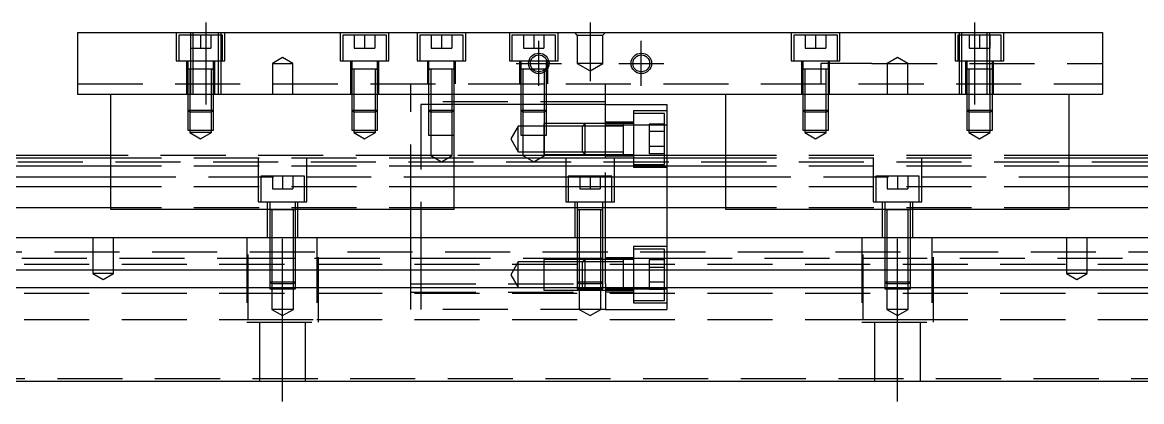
# Model space of a CAD drawing. Extents: x -20 to 870, y -280 to 102.
# Drawn here: x 209.2 to 427.6, y -243 to -169 of the extents above; entities that cross this region are included whole.
import ezdxf

# ---------------------------------------------------------------- set-up
doc = ezdxf.new("R2010")
doc.units = 0
doc.linetypes.add('CENTER', pattern=[50.8, 31.75, -6.35, 6.35, -6.35])
doc.linetypes.add('DASHED', pattern=[19.05, 12.7, -6.35])
doc.layers.get('0').update_dxf_attribs({"linetype": 'CONTINUOUS'})
doc.layers.add('CENTER', color=1, linetype='CENTER')

msp = doc.modelspace()

# ---------------------------------------------------------------- linework, layer by layer
at = {"color": 7, "linetype": 'CONTINUOUS'}
for p, q in [((220, -170.98), (220, -182.98)), ((220, -170.98), (420, -170.98)), ((420, -170.98), (420, -182.98)), ((311.500006, -178.08), (311.229838, -178.08)), ((220, -182.98), (420, -182.98)), ((226.5, -205.48), (226.5, -182.98)), ((293.5, -205.48), (293.5, -182.98)), ((323, -195.48), (323, -182.98)), ((346.5, -205.48), (346.5, -182.98)), ((413.5, -205.48), (413.5, -182.98)), ((323, -184.98), (335, -184.98)), ((335, -184.98), (335, -195.48)), ((226.5, -195.48), (0, -195.48)), ((226.5, -194.98), (28, -194.98)), ((346.5, -195.48), (293.5, -195.48)), ((346.5, -194.98), (335, -194.98)), ((583, -194.98), (413.5, -194.98)), ((640, -195.48), (413.5, -195.48)), ((226.5, -197.019608), (0, -197.019608)), ((346.5, -197.019608), (293.5, -197.019608)), ((640, -197.019608), (413.5, -197.019608)), ((0, -199.140392), (226.5, -199.140392)), ((293.5, -199.140392), (346.5, -199.140392)), ((413.5, -199.140392), (640, -199.140392)), ((226.5, -201.050532), (0, -201.050532)), ((346.5, -201.050532), (293.5, -201.050532)), ((640, -201.050532), (413.5, -201.050532)), ((226.5, -205.161934), (0, -205.161934)), ((346.5, -205.161934), (293.5, -205.161934)), ((640, -205.161934), (413.5, -205.161934)), ((293.5, -205.48), (226.5, -205.48)), ((413.5, -205.48), (346.5, -205.48)), ((0, -210.98), (640, -210.98)), ((0, -217.28), (640, -217.28)), ((0, -220.68), (640, -220.68)), ((0, -238.98), (640, -238.98))]:
    msp.add_line(p, q, dxfattribs=at)
at = {"color": 3, "linetype": 'DASHED'}
for p, q in [((239.25, -170.98), (239.25, -176.48)), ((248.25, -171.48), (239.75, -171.48)), ((239.75, -171.48), (239.75, -176.48)), ((242, -171.48), (242, -173.98)), ((242.000006, -170.98), (242.000006, -182.98)), ((242.5, -170.98), (242.5, -182.98)), ((244, -171.48), (244, -173.98)), ((246, -171.48), (246, -173.98)), ((247.5, -182.98), (247.5, -170.98)), ((247.999994, -182.98), (247.999994, -170.98)), ((248.25, -176.48), (248.25, -171.48)), ((248.75, -176.48), (248.75, -170.98)), ((271.25, -170.98), (271.25, -176.48)), ((280.25, -171.48), (271.75, -171.48)), ((271.75, -171.48), (271.75, -176.48)), ((274, -171.48), (274, -173.98)), ((276, -171.48), (276, -173.98)), ((278, -171.48), (278, -173.98)), ((280.25, -176.48), (280.25, -171.48)), ((280.75, -176.48), (280.75, -170.98)), ((286.25, -170.98), (286.25, -176.48)), ((295.25, -171.48), (286.75, -171.48)), ((286.75, -171.48), (286.75, -176.48)), ((289, -171.48), (289, -173.98)), ((291, -171.48), (291, -173.98)), ((293, -171.48), (293, -173.98)), ((295.25, -176.48), (295.25, -171.48)), ((295.75, -176.48), (295.75, -170.98)), ((304.25, -170.98), (304.25, -176.48)), ((313.25, -171.48), (304.75, -171.48)), ((304.75, -171.48), (304.75, -176.48)), ((307, -171.48), (307, -173.98)), ((309, -171.48), (309, -173.98)), ((311, -171.48), (311, -173.98)), ((313.25, -176.48), (313.25, -171.48)), ((313.75, -176.48), (313.75, -170.98)), ((317.5, -171.48), (317, -170.98)), ((317.5, -171.48), (317.5, -176.98)), ((317.5, -171.48), (322.5, -171.48)), ((322.5, -171.48), (323, -170.98)), ((322.5, -176.98), (322.5, -171.48)), ((359.25, -170.98), (359.25, -176.48)), ((368.25, -171.48), (359.75, -171.48)), ((359.75, -171.48), (359.75, -176.48)), ((362, -171.48), (362, -173.98)), ((364, -171.48), (364, -173.98)), ((366, -171.48), (366, -173.98)), ((368.25, -176.48), (368.25, -171.48)), ((368.75, -176.48), (368.75, -170.98)), ((391.25, -170.98), (391.25, -176.48)), ((400.25, -171.48), (391.75, -171.48)), ((391.75, -171.48), (391.75, -176.48)), ((392.000006, -170.98), (392.000006, -182.98)), ((392.5, -170.98), (392.5, -182.98)), ((394, -171.48), (394, -173.98)), ((396, -171.48), (396, -173.98)), ((397.5, -182.98), (397.5, -170.98)), ((397.999994, -182.98), (397.999994, -170.98)), ((398, -171.48), (398, -173.98)), ((400.25, -176.48), (400.25, -171.48)), ((400.75, -176.48), (400.75, -170.98)), ((242, -173.98), (244, -173.98)), ((244, -173.98), (246, -173.98)), ((274, -173.98), (276, -173.98)), ((276, -173.98), (278, -173.98)), ((289, -173.98), (291, -173.98)), ((291, -173.98), (293, -173.98)), ((307, -173.98), (309, -173.98)), ((309, -173.98), (311, -173.98)), ((362, -173.98), (364, -173.98)), ((364, -173.98), (366, -173.98)), ((394, -173.98), (396, -173.98)), ((396, -173.98), (398, -173.98)), ((239.25, -176.48), (248.75, -176.48)), ((241.25, -176.48), (241.25, -182.98)), ((241.5, -176.48), (241.5, -178.08)), ((246.5, -178.08), (246.5, -176.48)), ((246.75, -182.98), (246.75, -176.48)), ((260, -175.8253), (258, -176.98)), ((262, -176.98), (260, -175.8253)), ((271.25, -176.48), (280.75, -176.48)), ((273.25, -176.48), (273.25, -182.98)), ((273.5, -176.48), (273.5, -178.08)), ((278.5, -178.08), (278.5, -176.48)), ((278.75, -182.98), (278.75, -176.48)), ((286.25, -176.48), (295.75, -176.48)), ((288.25, -176.48), (288.25, -180.98)), ((288.5, -176.48), (288.5, -178.08)), ((293.5, -178.08), (293.5, -176.48)), ((293.75, -180.98), (293.75, -176.48)), ((304.25, -176.48), (313.75, -176.48)), ((306.25, -176.48), (306.25, -180.98)), ((306.5, -176.48), (306.5, -178.08)), ((311.5, -177.667386), (311.5, -176.48)), ((311.75, -180.98), (311.75, -176.48)), ((359.25, -176.48), (368.75, -176.48)), ((361.25, -176.48), (361.25, -182.98)), ((361.5, -176.48), (361.5, -178.08)), ((366.5, -178.08), (366.5, -176.48)), ((366.75, -182.98), (366.75, -176.48)), ((380, -175.8253), (378, -176.98)), ((382, -176.98), (380, -175.8253)), ((391.25, -176.48), (400.75, -176.48)), ((393.25, -176.48), (393.25, -182.98)), ((393.5, -176.48), (393.5, -178.08)), ((398.5, -178.08), (398.5, -176.48)), ((398.75, -182.98), (398.75, -176.48)), ((241.5, -178.075), (241.5, -178.08)), ((246.5, -178.08), (241.5, -178.08)), ((241.5, -178.08), (241.5, -178.085)), ((241.5, -178.08), (241.5, -182.97998)), ((241.9, -178.08), (241.9, -182.97998)), ((246.1, -182.97998), (246.1, -178.08)), ((246.242602, -178.08), (246.5, -178.08)), ((246.5, -178.08), (246.5, -178.075)), ((246.5, -178.085), (246.5, -178.08)), ((246.5, -182.97998), (246.5, -178.08)), ((258, -176.98), (260, -176.98)), ((258, -176.98), (258, -182.98)), ((260, -176.98), (262, -176.98)), ((262, -182.98), (262, -176.98)), ((273.5, -178.075), (273.5, -178.08)), ((278.5, -178.08), (273.5, -178.08)), ((273.5, -178.08), (273.5, -178.085)), ((273.5, -178.08), (273.5, -182.97998)), ((273.9, -178.08), (273.9, -182.97998)), ((278.1, -182.97998), (278.1, -178.08)), ((278.242602, -178.08), (278.5, -178.08)), ((278.5, -178.08), (278.5, -178.075)), ((278.5, -178.085), (278.5, -178.08)), ((278.5, -182.97998), (278.5, -178.08)), ((288.5, -178.075), (288.5, -178.08)), ((288.5, -178.08), (288.757448, -178.08)), ((293.5, -178.08), (288.5, -178.08)), ((288.5, -178.08), (288.5, -180.97998)), ((288.5, -178.08), (288.5, -178.085)), ((288.9, -178.08), (288.9, -186.48)), ((292.5, -178.075), (292.5, -178.08)), ((292.5, -178.08), (292.5, -178.085)), ((293.1, -186.48), (293.1, -178.08)), ((293.5, -178.08), (293.5, -178.075)), ((293.5, -180.97998), (293.5, -178.08)), ((293.5, -178.085), (293.5, -178.08)), ((306.5, -178.075), (306.5, -178.08)), ((311.5, -178.08), (306.5, -178.08)), ((306.5, -178.08), (306.5, -178.085)), ((306.5, -178.08), (306.5, -180.97998)), ((306.9, -178.08), (306.9, -186.48)), ((311.1, -186.48), (311.1, -178.08)), ((311.242602, -178.08), (311.5, -178.08)), ((311.5, -178.08), (311.5, -177.667386)), ((311.5, -178.08), (311.5, -178.075)), ((311.5, -178.085), (311.5, -178.08)), ((311.5, -178.302876), (311.5, -178.08)), ((311.5, -180.97998), (311.5, -178.302876)), ((322.5, -176.98), (317.5, -176.98)), ((317.5, -176.98), (320, -178.423376)), ((320, -178.423376), (322.5, -176.98)), ((361.5, -178.075), (361.5, -178.08)), ((366.5, -178.08), (361.5, -178.08)), ((361.5, -178.08), (361.5, -178.085)), ((361.5, -178.08), (361.5, -182.97998)), ((361.9, -178.08), (361.9, -186.48)), ((365, -176.98), (365, -180.98)), ((375, -176.98), (365, -176.98)), ((366.1, -186.48), (366.1, -178.08)), ((366.5, -178.08), (366.5, -178.075)), ((366.5, -178.085), (366.5, -178.08)), ((366.5, -182.97998), (366.5, -178.08)), ((375, -176.98), (420, -176.98)), ((378, -176.98), (380, -176.98)), ((378, -176.98), (378, -182.98)), ((380, -176.98), (382, -176.98)), ((382, -182.98), (382, -176.98)), ((393.5, -178.075), (393.5, -178.08)), ((398.5, -178.08), (393.5, -178.08)), ((393.5, -178.08), (393.5, -182.97998)), ((393.5, -178.08), (393.5, -178.085)), ((393.9, -178.08), (393.9, -186.48)), ((398.1, -186.48), (398.1, -178.08)), ((398.5, -178.08), (398.5, -178.075)), ((398.5, -182.97998), (398.5, -178.08)), ((398.5, -178.085), (398.5, -178.08)), ((220, -180.98), (420, -180.98)), ((285, -182.98), (285, -180.98)), ((288.5, -180.98), (288.5, -182.98)), ((288.500006, -180.98), (288.500006, -182.98)), ((293.499994, -182.98), (293.499994, -180.98)), ((293.5, -182.98), (293.5, -180.98)), ((306.5, -180.98), (306.5, -182.98)), ((306.500006, -180.98), (306.500006, -182.98)), ((306.9, -180.98), (311.1, -180.98)), ((311.499994, -182.98), (311.499994, -180.98)), ((311.5, -182.98), (311.5, -180.98)), ((323, -182.98), (323, -180.98)), ((241.5, -182.98), (241.5, -186.08)), ((241.500006, -182.98), (241.500006, -186.080006)), ((241.9, -182.98), (241.9, -186.48)), ((246.1, -186.48), (246.1, -182.98)), ((246.499994, -186.080006), (246.499994, -182.98)), ((246.5, -186.08), (246.5, -182.98)), ((273.5, -182.98), (273.5, -186.08)), ((273.500006, -182.98), (273.500006, -186.080006)), ((273.9, -182.98), (273.9, -186.48)), ((278.1, -186.48), (278.1, -182.98)), ((278.499994, -186.080006), (278.499994, -182.98)), ((278.5, -186.08), (278.5, -182.98)), ((285, -205.48), (285, -182.98)), ((288.5, -182.98), (288.5, -186.08)), ((288.500006, -182.98), (288.500006, -186.080006)), ((293.499994, -186.080006), (293.499994, -182.98)), ((293.5, -186.08), (293.5, -182.98)), ((306.5, -182.98), (306.5, -186.08)), ((306.500006, -182.98), (306.500006, -186.080006)), ((311.499994, -186.080006), (311.499994, -182.98)), ((311.5, -186.08), (311.5, -182.98)), ((361.5, -182.98), (361.5, -186.08)), ((361.500006, -182.98), (361.500006, -186.080006)), ((366.499994, -186.080006), (366.499994, -182.98)), ((366.5, -186.08), (366.5, -182.98)), ((393.5, -182.98), (393.5, -186.08)), ((393.500006, -182.98), (393.500006, -186.080006)), ((398.499994, -186.080006), (398.499994, -182.98)), ((398.5, -186.08), (398.5, -182.98)), ((323, -184.48), (285, -184.48)), ((287, -184.98), (287, -203.98)), ((288.5, -184.98), (287, -184.98)), ((288.9, -184.98), (288.5, -184.98)), ((292.5, -184.98), (288.9, -184.98)), ((292.9, -184.98), (292.5, -184.98)), ((293.1, -184.98), (292.9, -184.98)), ((293.5, -184.98), (293.1, -184.98)), ((297.1, -184.98), (293.5, -184.98)), ((297.5, -184.98), (297.1, -184.98)), ((306.5, -184.98), (297.5, -184.98)), ((306.9, -184.98), (306.5, -184.98)), ((311.1, -184.98), (306.9, -184.98)), ((311.5, -184.98), (311.1, -184.98)), ((312.5, -184.98), (311.5, -184.98)), ((323, -184.98), (312.5, -184.98)), ((241.5, -186.08), (246.5, -186.08)), ((241.5, -186.08), (241.9, -186.48)), ((241.500006, -186.08002), (241.500006, -189.98)), ((246.1, -186.48), (241.9, -186.48)), ((241.9, -186.48002), (241.9, -189.98)), ((246.1, -186.48), (246.5, -186.08)), ((246.1, -189.98), (246.1, -186.48002)), ((246.499994, -189.98), (246.499994, -186.08002)), ((273.5, -186.08), (278.5, -186.08)), ((273.5, -186.08), (273.9, -186.48)), ((273.500006, -186.08002), (273.500006, -189.98)), ((278.1, -186.48), (273.9, -186.48)), ((273.9, -186.48002), (273.9, -189.98)), ((278.1, -186.48), (278.5, -186.08)), ((278.1, -189.98), (278.1, -186.48002)), ((278.499994, -189.98), (278.499994, -186.08002)), ((288.5, -186.08), (293.499994, -186.08)), ((288.5, -186.08), (288.9, -186.48)), ((288.500006, -186.08002), (288.500006, -190.98)), ((293.1, -186.48), (288.9, -186.48)), ((288.9, -186.48002), (288.9, -190.98)), ((292.9, -186.48), (292.500006, -186.48)), ((293.1, -186.48), (293.5, -186.08)), ((293.1, -190.98), (293.1, -186.48002)), ((293.499994, -186.48), (293.499994, -186.08002)), ((293.499994, -189.98), (293.499994, -186.48)), ((306.5, -186.08), (311.5, -186.08)), ((306.5, -186.08), (306.9, -186.48)), ((306.500006, -186.08002), (306.500006, -190.98)), ((311.1, -186.48), (306.9, -186.48)), ((306.9, -186.48002), (306.9, -190.98)), ((311.1, -186.48), (311.5, -186.08)), ((311.1, -190.98), (311.1, -186.48002)), ((311.499994, -190.98), (311.499994, -186.08002)), ((328.5, -186.23), (328.5, -197.23)), ((335, -186.23), (328.5, -186.23)), ((334.5, -186.73), (328.5, -186.73)), ((334.5, -196.73), (334.5, -186.73)), ((361.5, -186.08), (366.5, -186.08)), ((361.5, -186.08), (361.9, -186.48)), ((361.500006, -186.08002), (361.500006, -189.98)), ((366.1, -186.48), (361.9, -186.48)), ((361.9, -186.48002), (361.9, -189.98)), ((366.1, -186.48), (366.5, -186.08)), ((366.1, -189.98), (366.1, -186.48002)), ((366.499994, -189.98), (366.499994, -186.08002)), ((393.5, -186.08), (398.5, -186.08)), ((393.5, -186.08), (393.9, -186.48)), ((393.500006, -186.08002), (393.500006, -189.98)), ((398.1, -186.48), (393.9, -186.48)), ((393.9, -186.48002), (393.9, -189.98)), ((398.1, -186.48), (398.5, -186.08)), ((398.1, -189.98), (398.1, -186.48002)), ((398.499994, -189.98), (398.499994, -186.08002)), ((241.500006, -189.98), (246.499994, -189.98)), ((241.9, -189.98), (241.9, -190.48)), ((246.1, -190.48), (246.1, -189.98)), ((273.500006, -189.98), (278.499994, -189.98)), ((273.9, -189.98), (273.9, -190.48)), ((278.1, -190.48), (278.1, -189.98)), ((293.499994, -190.98), (293.499994, -189.98)), ((306, -189.23), (304.556624, -191.73)), ((306, -194.23), (306, -189.23)), ((311, -189.23), (306, -189.23)), ((311, -188.730006), (311, -190.848124)), ((311.499994, -188.730006), (311, -188.730006)), ((318.49998, -189.23), (311, -189.23)), ((312.5, -188.730006), (311.499994, -188.730006)), ((318.99998, -188.730006), (312.5, -188.730006)), ((319, -188.73), (318.5, -189.23)), ((318.5, -194.23), (318.5, -189.23)), ((326.5, -189.23), (318.5, -189.23)), ((323, -188.730006), (318.999994, -188.730006)), ((319, -188.73), (319, -194.73)), ((323, -188.73), (319, -188.73)), ((328.5, -188.43), (323, -188.43)), ((323, -188.98), (327.5, -188.98)), ((326.5, -188.73), (323.00002, -188.73)), ((326.5, -188.73), (326.495, -188.73)), ((326.5, -194.73), (326.5, -188.73)), ((326.505, -188.73), (326.5, -188.73)), ((327.5, -188.73), (326.5, -188.73)), ((328.5, -188.73), (327.5, -188.73)), ((327.5, -188.98), (335, -188.98)), ((331.5, -188.843248), (331.5, -190.286624)), ((334.5, -188.843248), (331.5, -188.843248)), ((361.500006, -189.98), (366.499994, -189.98)), ((361.9, -189.98), (361.9, -190.48)), ((366.1, -190.48), (366.1, -189.98)), ((393.500006, -189.98), (398.499994, -189.98)), ((393.9, -189.98), (393.9, -190.48)), ((398.1, -190.48), (398.1, -189.98)), ((246.1, -190.48), (241.9, -190.48)), ((241.9, -190.48), (244, -191.692436)), ((244, -191.692436), (246.1, -190.48)), ((278.1, -190.48), (273.9, -190.48)), ((273.9, -190.48), (276, -191.692436)), ((276, -191.692436), (278.1, -190.48)), ((288.500006, -190.98), (293.499994, -190.98)), ((288.9, -190.98), (288.9, -194.98)), ((293.1, -194.98), (293.1, -190.98)), ((304.556624, -191.73), (306, -194.23)), ((306.500006, -190.98), (311.499994, -190.98)), ((306.9, -190.98), (306.9, -194.98)), ((311, -190.848124), (311, -190.983818)), ((311, -190.983818), (311, -194.729994)), ((311.1, -194.98), (311.1, -190.98)), ((334.5, -190.286624), (331.5, -190.286624)), ((331.5, -190.286624), (331.5, -193.173376)), ((366.1, -190.48), (361.9, -190.48)), ((361.9, -190.48), (364, -191.692436)), ((364, -191.692436), (366.1, -190.48)), ((398.1, -190.48), (393.9, -190.48)), ((393.9, -190.48), (396, -191.692436)), ((396, -191.692436), (398.1, -190.48)), ((306, -194.23), (311, -194.23)), ((311, -194.23), (318.49998, -194.23)), ((318.5, -194.23), (326.5, -194.23)), ((318.5, -194.23), (319, -194.73)), ((331.5, -193.173376), (331.5, -194.616752)), ((334.5, -193.173376), (331.5, -193.173376)), ((583, -196.23), (25, -196.23)), ((287, -194.98), (226.5, -194.98)), ((293.5, -195.48), (226.5, -195.48)), ((255.25, -195.48), (255.25, -203.98)), ((264.75, -203.98), (264.75, -195.48)), ((288.9, -194.98), (287, -194.98)), ((293.1, -194.98), (288.9, -194.98)), ((288.9, -194.98), (291, -196.192436)), ((291, -196.192436), (293.1, -194.98)), ((306.9, -194.98), (293.1, -194.98)), ((311.1, -194.98), (306.9, -194.98)), ((306.9, -194.98), (309, -196.192436)), ((309, -196.192436), (311.1, -194.98)), ((311, -194.729994), (318.99998, -194.729994)), ((323, -194.98), (311.1, -194.98)), ((315.25, -195.48), (315.25, -203.98)), ((319, -194.729994), (323, -194.729994)), ((319, -194.73), (323, -194.73)), ((327.5, -194.98), (323, -194.98)), ((323, -195.03), (328.5, -195.03)), ((323, -210.98), (323, -195.48)), ((323.00002, -194.73), (326.5, -194.73)), ((324.75, -203.98), (324.75, -195.48)), ((326.495, -194.73), (326.5, -194.73)), ((326.5, -194.73), (326.505, -194.73)), ((326.5, -194.73), (327.5, -194.73)), ((327.5, -194.73), (328.5, -194.73)), ((328.5, -194.98), (327.5, -194.98)), ((335, -194.98), (328.5, -194.98)), ((334.5, -194.616752), (331.5, -194.616752)), ((335, -195.48), (335, -205.48)), ((413.5, -194.98), (346.5, -194.98)), ((413.5, -195.48), (346.5, -195.48)), ((375.25, -195.48), (375.25, -203.98)), ((384.75, -203.98), (384.75, -195.48)), ((293.5, -197.019608), (226.5, -197.019608)), ((328.5, -196.73), (334.5, -196.73)), ((328.5, -197.23), (335, -197.23)), ((413.5, -197.019608), (346.5, -197.019608)), ((226.5, -199.140392), (293.5, -199.140392)), ((264.25, -198.98), (255.75, -198.98)), ((255.75, -198.98), (255.75, -203.98)), ((258, -198.98), (258, -201.48)), ((260, -198.98), (260, -201.48)), ((262, -198.98), (262, -201.48)), ((264.25, -203.98), (264.25, -198.98)), ((324.25, -198.98), (315.75, -198.98)), ((315.75, -198.98), (315.75, -203.98)), ((318, -198.98), (318, -201.48)), ((320, -198.98), (320, -201.48)), ((322, -198.98), (322, -201.48)), ((324.25, -203.98), (324.25, -198.98)), ((346.5, -199.140392), (413.5, -199.140392)), ((384.25, -198.98), (375.75, -198.98)), ((375.75, -198.98), (375.75, -203.98)), ((378, -198.98), (378, -201.48)), ((380, -198.98), (380, -201.48)), ((382, -198.98), (382, -201.48)), ((384.25, -203.98), (384.25, -198.98)), ((293.5, -201.050532), (226.5, -201.050532)), ((258, -201.48), (260, -201.48)), ((260, -201.48), (262, -201.48)), ((318, -201.48), (320, -201.48)), ((320, -201.48), (322, -201.48)), ((413.5, -201.050532), (346.5, -201.050532)), ((378, -201.48), (380, -201.48)), ((380, -201.48), (382, -201.48)), ((293.5, -205.161934), (226.5, -205.161934)), ((255.25, -203.98), (264.75, -203.98)), ((257, -203.98), (257, -210.98)), ((257.5, -203.98), (257.5, -205.58)), ((262.5, -205.58), (262.5, -203.98)), ((263, -210.98), (263, -203.98)), ((287, -203.98), (287, -210.98)), ((315.25, -203.98), (324.75, -203.98)), ((317, -203.98), (317, -210.98)), ((317.5, -203.98), (317.5, -205.58)), ((322.5, -205.58), (322.5, -203.98)), ((323, -210.98), (323, -203.98)), ((413.5, -205.161934), (346.5, -205.161934)), ((375.25, -203.98), (384.75, -203.98)), ((377, -203.98), (377, -210.98)), ((377.5, -203.98), (377.5, -205.58)), ((382.5, -205.58), (382.5, -203.98)), ((383, -210.98), (383, -203.98)), ((257.5, -205.575), (257.5, -205.58)), ((262.5, -205.58), (257.5, -205.58)), ((257.5, -205.58), (257.5, -205.585)), ((257.5, -205.58), (257.5, -210.97998)), ((257.9, -205.58), (257.9, -210.97998)), ((262.1, -210.97998), (262.1, -205.58)), ((262.5, -205.58), (262.5, -205.575)), ((262.5, -205.585), (262.5, -205.58)), ((262.5, -210.97998), (262.5, -205.58)), ((285, -210.98), (285, -205.48)), ((317.5, -205.575), (317.5, -205.58)), ((322.5, -205.58), (317.5, -205.58)), ((317.5, -205.58), (317.5, -205.585)), ((317.5, -205.58), (317.5, -210.97998)), ((317.9, -205.58), (317.9, -210.97998)), ((322.1, -210.97998), (322.1, -205.58)), ((322.5, -205.58), (322.5, -205.575)), ((322.5, -205.585), (322.5, -205.58)), ((322.5, -210.97998), (322.5, -205.58)), ((335, -205.48), (335, -210.98)), ((377.5, -205.575), (377.5, -205.58)), ((382.5, -205.58), (377.5, -205.58)), ((377.5, -205.58), (377.5, -205.585)), ((377.5, -205.58), (377.5, -210.97998)), ((377.9, -205.58), (377.9, -210.97998)), ((382.1, -210.97998), (382.1, -205.58)), ((382.5, -205.58), (382.5, -205.575)), ((382.5, -205.585), (382.5, -205.58)), ((382.5, -210.97998), (382.5, -205.58)), ((223, -210.98), (223, -217.98)), ((227, -217.98), (227, -210.98)), ((253, -210.98), (253, -227.48)), ((253.291796, -226.98), (253.291796, -210.98)), ((257.5, -210.98), (257.5, -217.28)), ((257.500006, -210.98), (257.500006, -217.28)), ((257.9, -210.98), (257.9, -217.28)), ((262.1, -217.28), (262.1, -210.98)), ((262.499994, -217.28), (262.499994, -210.98)), ((262.5, -217.28), (262.5, -210.98)), ((266.708204, -210.98), (266.708204, -226.98)), ((267, -227.48), (267, -210.98)), ((285, -217.28), (285, -210.98)), ((287, -210.98), (287, -217.28)), ((317.5, -210.98), (317.5, -217.28)), ((317.500006, -210.98), (317.500006, -217.28)), ((317.9, -210.98), (317.9, -217.28)), ((322.1, -217.28), (322.1, -210.98)), ((322.499994, -217.28), (322.499994, -210.98)), ((322.5, -217.28), (322.5, -210.98)), ((323, -217.28), (323, -210.98)), ((335, -210.98), (335, -217.28)), ((373, -210.98), (373, -227.48)), ((373.291796, -226.98), (373.291796, -210.98)), ((377.5, -210.98), (377.5, -217.28)), ((377.500006, -210.98), (377.500006, -217.28)), ((377.9, -210.98), (377.9, -217.28)), ((382.1, -217.28), (382.1, -210.98)), ((382.499994, -217.28), (382.499994, -210.98)), ((382.5, -217.28), (382.5, -210.98)), ((386.708204, -210.98), (386.708204, -226.98)), ((387, -227.48), (387, -210.98)), ((413, -210.98), (413, -217.98)), ((417, -217.98), (417, -210.98)), ((25, -213.73), (583, -213.73)), ((328.5, -212.73), (328.5, -223.73)), ((335, -212.73), (328.5, -212.73)), ((334.5, -213.23), (328.5, -213.23)), ((334.5, -217.28), (334.5, -213.23)), ((0, -216.13), (640, -216.13)), ((56.708204, -214.98), (285, -214.98)), ((257.5, -214.98), (257.9, -214.98)), ((257.9, -214.98), (262.1, -214.98)), ((262.1, -214.98), (262.5, -214.98)), ((285, -214.98), (287, -214.98)), ((287, -214.98), (287.5, -214.98)), ((287.5, -214.98), (287.9, -214.98)), ((287.9, -214.98), (323, -214.98)), ((306, -215.73), (304.556624, -218.23)), ((306, -220.73), (306, -215.73)), ((311, -215.73), (306, -215.73)), ((311, -215.230006), (311, -220.68)), ((318.99998, -215.230006), (311, -215.230006)), ((318.49998, -215.73), (311, -215.73)), ((317.5, -214.98), (317.9, -214.98)), ((317.9, -214.98), (322.1, -214.98)), ((319, -215.23), (318.5, -215.73)), ((318.5, -220.68), (318.5, -215.73)), ((326.5, -215.73), (318.5, -215.73)), ((319, -215.23), (319, -220.68)), ((323, -215.23), (319, -215.23)), ((323, -215.230006), (319, -215.230006)), ((322.1, -214.98), (322.5, -214.98)), ((328.5, -214.93), (323, -214.93)), ((323, -214.98), (328.5, -214.98)), ((326.505, -215.23), (323.00002, -215.23)), ((328.5, -215.23), (326.495, -215.23)), ((326.5, -221.23), (326.5, -215.23)), ((328.5, -214.98), (334.5, -214.98)), ((331.5, -215.343248), (331.5, -216.786624)), ((334.5, -215.343248), (331.5, -215.343248)), ((334.5, -214.98), (335, -214.98)), ((335, -214.98), (557.5, -214.98)), ((377.5, -214.98), (377.9, -214.98)), ((377.9, -214.98), (382.1, -214.98)), ((382.1, -214.98), (382.5, -214.98)), ((227, -217.98), (223, -217.98)), ((223, -217.98), (225, -219.1347)), ((225, -219.1347), (227, -217.98)), ((257.5, -217.28), (257.5, -219.58)), ((257.500006, -217.28), (257.500006, -219.580006)), ((257.9, -217.28), (257.9, -219.98)), ((262.1, -219.98), (262.1, -217.28)), ((262.499994, -219.580006), (262.499994, -217.28)), ((262.5, -219.58), (262.5, -217.28)), ((285, -219.98), (285, -217.28)), ((287, -217.28), (287, -220.68)), ((304.556624, -218.23), (306, -220.73)), ((317.5, -217.28), (317.5, -219.58)), ((317.500006, -217.28), (317.500006, -219.580006)), ((317.9, -217.28), (317.9, -219.98)), ((322.1, -219.98), (322.1, -217.28)), ((322.499994, -219.580006), (322.499994, -217.28)), ((322.5, -219.58), (322.5, -217.28)), ((323, -219.98), (323, -217.28)), ((334.5, -216.786624), (331.5, -216.786624)), ((331.5, -216.786624), (331.5, -219.673376)), ((334.5, -220.68), (334.5, -217.28)), ((335, -217.28), (335, -220.68)), ((377.5, -217.28), (377.5, -219.58)), ((377.500006, -217.28), (377.500006, -219.580006)), ((377.9, -217.28), (377.9, -219.98)), ((382.1, -219.98), (382.1, -217.28)), ((382.499994, -219.580006), (382.499994, -217.28)), ((382.5, -219.58), (382.5, -217.28)), ((417, -217.98), (413, -217.98)), ((413, -217.98), (415, -219.1347)), ((415, -219.1347), (417, -217.98)), ((257.5, -219.58), (262.5, -219.58)), ((257.5, -219.58), (257.9, -219.98)), ((257.500006, -219.58002), (257.500006, -220.68)), ((262.1, -219.98), (257.9, -219.98)), ((257.9, -219.98002), (257.9, -220.98)), ((262.1, -219.98), (262.5, -219.58)), ((262.1, -220.98), (262.1, -219.98002)), ((262.499994, -220.68), (262.499994, -219.58002)), ((285, -220.68), (285, -219.98)), ((285, -219.98), (323, -219.98)), ((317.5, -219.58), (322.5, -219.58)), ((317.5, -219.58), (317.9, -219.98)), ((317.500006, -219.58002), (317.500006, -220.68)), ((322.1, -219.98), (317.9, -219.98)), ((317.9, -219.98002), (317.9, -220.98)), ((322.1, -219.98), (322.5, -219.58)), ((322.1, -220.98), (322.1, -219.98002)), ((322.499994, -220.68), (322.499994, -219.58002)), ((323, -219.98), (323, -220.68)), ((331.5, -219.673376), (331.5, -221.116752)), ((334.5, -219.673376), (331.5, -219.673376)), ((377.5, -219.58), (382.5, -219.58)), ((377.5, -219.58), (377.9, -219.98)), ((377.500006, -219.58002), (377.500006, -220.68)), ((382.1, -219.98), (377.9, -219.98)), ((377.9, -219.98002), (377.9, -220.98)), ((382.1, -219.98), (382.5, -219.58)), ((382.1, -220.98), (382.1, -219.98002)), ((382.499994, -220.68), (382.499994, -219.58002)), ((0, -221.83), (640, -221.83)), ((257.500006, -220.68), (257.500006, -220.98)), ((257.500006, -220.98), (262.499994, -220.98)), ((257.9, -220.98), (257.9, -224.98)), ((262.1, -224.98), (262.1, -220.98)), ((262.499994, -220.98), (262.499994, -220.68)), ((285, -224.98), (285, -220.68)), ((285, -221.60077), (323, -221.60077)), ((285, -221.60077), (287, -221.60077)), ((287, -220.68), (287, -224.98)), ((306, -220.73), (311, -220.73)), ((311, -220.68), (311, -221.229994)), ((311, -220.73), (318.49998, -220.73)), ((311, -221.229994), (318.99998, -221.229994)), ((317.500006, -220.68), (317.500006, -220.98)), ((317.500006, -220.98), (322.499994, -220.98)), ((317.9, -220.98), (317.9, -224.98)), ((318.5, -220.73), (318.5, -220.68)), ((318.5, -220.73), (326.5, -220.73)), ((318.5, -220.73), (319, -221.23)), ((318.999994, -221.229994), (323, -221.229994)), ((319, -220.68), (319, -221.23)), ((319, -221.23), (323, -221.23)), ((322.1, -224.98), (322.1, -220.98)), ((322.499994, -220.98), (322.499994, -220.68)), ((323, -220.68), (323, -224.98)), ((323, -220.98), (335, -220.98)), ((323, -221.53), (328.5, -221.53)), ((323.00002, -221.23), (326.5, -221.23)), ((326.495, -221.23), (326.5, -221.23)), ((326.5, -221.23), (326.505, -221.23)), ((326.5, -221.23), (328.5, -221.23)), ((334.5, -221.116752), (331.5, -221.116752)), ((334.5, -223.23), (334.5, -220.68)), ((335, -220.68), (335, -220.98)), ((335, -220.98), (335, -224.98)), ((377.500006, -220.68), (377.500006, -220.98)), ((377.500006, -220.98), (382.499994, -220.98)), ((377.9, -220.98), (377.9, -224.98)), ((382.1, -224.98), (382.1, -220.98)), ((382.499994, -220.98), (382.499994, -220.68)), ((328.5, -223.23), (334.5, -223.23)), ((328.5, -223.73), (335, -223.73)), ((0, -226.98), (640, -226.98)), ((253.291796, -226.98), (266.708204, -226.98)), ((262.1, -224.98), (257.9, -224.98)), ((257.9, -224.98), (260, -226.192436)), ((260, -226.192436), (262.1, -224.98)), ((323, -224.98), (285, -224.98)), ((322.1, -224.98), (317.9, -224.98)), ((317.9, -224.98), (320, -226.192436)), ((320, -226.192436), (322.1, -224.98)), ((323, -224.98), (335, -224.98)), ((373.291796, -226.98), (386.708204, -226.98)), ((382.1, -224.98), (377.9, -224.98)), ((377.9, -224.98), (380, -226.192436)), ((380, -226.192436), (382.1, -224.98)), ((253, -227.48), (267, -227.48)), ((255.5, -227.48), (255.5, -238.98)), ((264.5, -238.98), (264.5, -227.48)), ((373, -227.48), (387, -227.48)), ((375.5, -227.48), (375.5, -238.98)), ((384.5, -238.98), (384.5, -227.48)), ((6.499992, -238.48), (640, -238.48))]:
    msp.add_line(p, q, dxfattribs=at)
at = {"color": 3, "linetype": 'CONTINUOUS'}
for centre in [(310, -176.98), (330, -176.98)]:
    msp.add_circle(centre, 2, dxfattribs=at)
at = {"color": 7, "linetype": 'CONTINUOUS'}
for centre in [(310, -176.98), (330, -176.98)]:
    msp.add_circle(centre, 1.65, dxfattribs=at)
at = {"layer": 'CENTER', "color": 1, "linetype": 'CENTER'}
for p, q in [((245, -168.98), (245, -184.98)), ((320, -168.98), (320, -180.423376)), ((395, -168.98), (395, -184.98)), ((310, -181.38), (310, -172.58)), ((330, -181.38), (330, -172.58)), ((305.6, -176.98), (314.4, -176.98)), ((325.6, -176.98), (334.4, -176.98)), ((260, -242.98), (260, -208.98)), ((380, -242.98), (380, -208.98))]:
    msp.add_line(p, q, dxfattribs=at)

doc.saveas('drawing.dxf')
